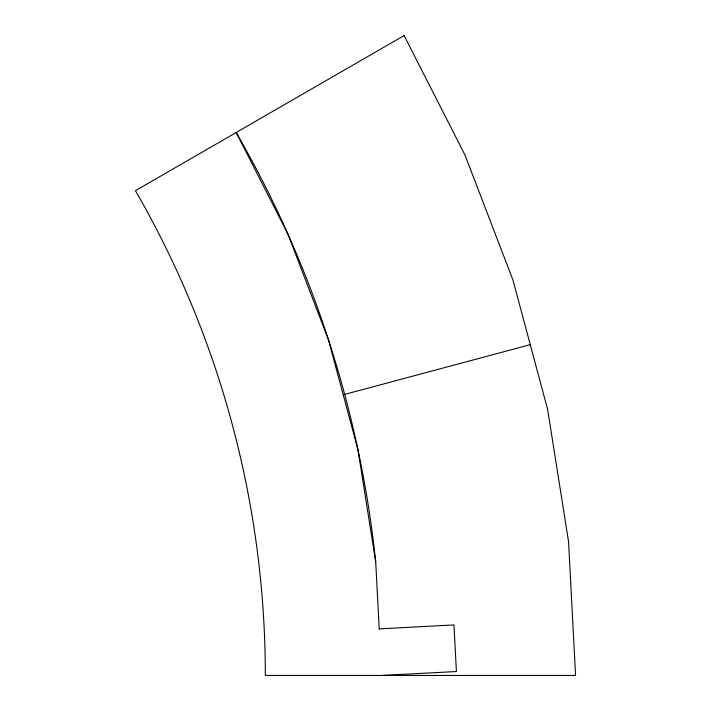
<?xml version="1.0" encoding="UTF-8"?>
<svg xmlns="http://www.w3.org/2000/svg" width="711" height="711" viewBox="0 0 711 711"><rect width="100%" height="100%" fill="white"/><g stroke="black" fill="none" stroke-linecap="round" stroke-linejoin="round"><path stroke-width="1.07" d="M343.226 394.783L530.273 344.666M379.221 628.862L453.974 624.942L456.409 671.531L381.665 675.45M375.719 561.948L357.935 449.681L328.518 339.894L287.786 233.777L236.185 132.504A1085.893 1085.893 0 0 1 375.719 561.948L379.239 629.164M404.115 35.55L135.428 190.681A969.546 969.546 0 0 1 265.319 675.45L575.572 675.45L568.56 541.675L547.612 409.367L512.933 279.974L464.932 154.909L404.115 35.55"/></g></svg>
